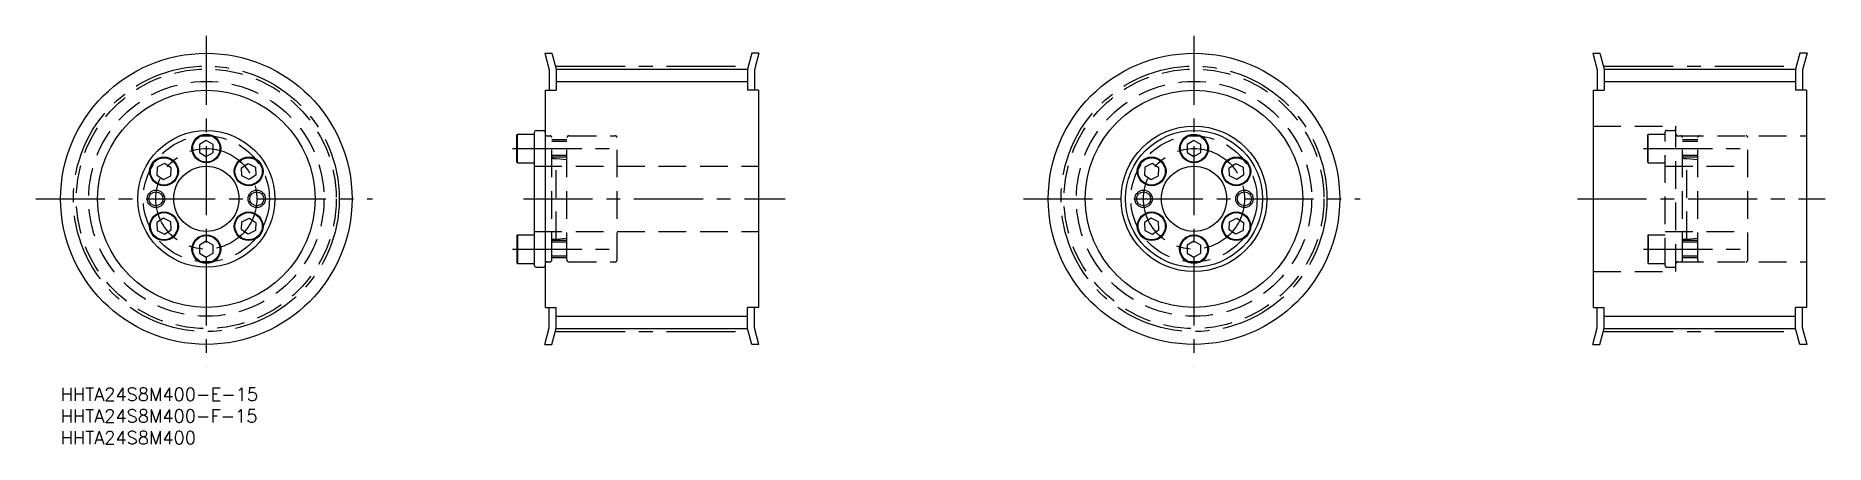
# Model space of a CAD drawing. Extents: x -6 to 406, y -13 to 81.
import ezdxf

# ---------------------------------------------------------------- set-up
doc = ezdxf.new("R2010")
doc.units = 0
doc.header["$LTSCALE"] = 0.5
doc.linetypes.add('CENTER', pattern=[50.8, 31.75, -6.35, 6.35, -6.35])
doc.linetypes.add('DASHED', pattern=[19.05, 12.7, -6.35])
for name, color, linetype in [('MSM_CENTER', 1, 'CENTER'), ('MSM_CONTINUOUS', 7, 'CONTINUOUS'), ('MSM_DASHED', 4, 'DASHED'), ('MSM_NARROW', 5, 'CONTINUOUS'), ('MSM_PART_NUMBER', 7, 'CONTINUOUS')]:
    doc.layers.add(name, color=color, linetype=linetype)
doc.styles.get("Standard").update_dxf_attribs({"font": 'txt.shx', "height": 3, "bigfont": 'bigfont.shx'})

# ---------------------------------------------------------------- blocks, each defined once
blk = doc.blocks.new('*U2')
at = {"layer": 'MSM_PART_NUMBER'}
blk.add_text('HHTA24S8M400-E-15', height=3, dxfattribs=at).set_placement((0, -3))
blk = doc.blocks.new('*U3')
at = {"layer": 'MSM_PART_NUMBER'}
blk.add_text('HHTA24S8M400-F-15', height=3, dxfattribs=at).set_placement((0, -8))
blk = doc.blocks.new('*U4')
at = {"layer": 'MSM_PART_NUMBER'}
blk.add_text('HHTA24S8M400', height=3, dxfattribs=at).set_placement((0, -13))

msp = doc.modelspace()

# ---------------------------------------------------------------- linework, layer by layer
at = {"layer": 'MSM_CENTER'}
for p, q in [((33.5, 81.04), (33.5, 4.82)), ((260.55, 81.04), (260.55, 4.82)), ((113.91, 74.06), (157.91, 74.06)), ((354.85, 74.06), (398.85, 74.06)), ((103.91, 55.1), (128.91, 55.1)), ((363.85, 55.1), (388.85, 55.1)), ((-5.71, 43.5), (71.73, 43.5)), ((106.41, 43.5), (166.6, 43.5)), ((221.34, 43.5), (298.78, 43.5)), ((348.72, 43.5), (405.66, 43.5)), ((103.91, 31.9), (128.91, 31.9)), ((363.85, 31.9), (388.85, 31.9)), ((113.91, 12.94), (157.91, 12.94)), ((354.85, 12.94), (398.85, 12.94))]:
    msp.add_line(p, q, dxfattribs=at)
for centre, radius in [((33.5, 43.5), 30.56), ((260.55, 43.5), 30.56), ((33.5, 43.5), 11.6), ((260.55, 43.5), 11.6)]:
    msp.add_circle(centre, radius, dxfattribs=at)
at = {"layer": 'MSM_CONTINUOUS'}
for p, q in [((111.28, 77), (112.31, 73.16)), ((111.28, 77), (112.94, 77)), ((112.94, 77), (113.91, 73.37)), ((158.88, 77), (157.91, 73.37)), ((160.54, 77), (158.88, 77)), ((160.54, 77), (159.51, 73.16)), ((352.22, 77), (353.25, 73.16)), ((352.22, 77), (353.88, 77)), ((353.88, 77), (354.85, 73.37)), ((399.82, 77), (398.85, 73.37)), ((401.48, 77), (399.82, 77)), ((401.48, 77), (400.45, 73.16)), ((112.31, 73.16), (112.31, 68.5)), ((113.91, 73.37), (157.91, 73.37)), ((113.91, 73.37), (113.91, 68.5)), ((157.91, 73.37), (157.91, 68.5)), ((159.51, 73.16), (159.51, 68.5)), ((353.25, 73.16), (353.25, 68.5)), ((354.85, 73.37), (398.85, 73.37)), ((354.85, 73.37), (354.85, 68.5)), ((398.85, 73.37), (398.85, 68.5)), ((400.45, 73.16), (400.45, 68.5)), ((111.41, 68.5), (111.41, 18.5)), ((111.41, 68.5), (113.91, 68.5)), ((160.41, 68.5), (157.91, 68.5)), ((160.41, 68.5), (160.41, 18.5)), ((352.35, 68.5), (352.35, 18.5)), ((352.35, 68.5), (354.85, 68.5)), ((401.35, 68.5), (398.85, 68.5)), ((401.35, 68.5), (401.35, 18.5)), ((104.91, 58.24), (105, 58.4)), ((104.91, 51.96), (104.91, 58.24)), ((105, 51.8), (105, 58.4)), ((105, 58.4), (108.91, 58.4)), ((108.91, 28.15), (108.91, 58.85)), ((109.31, 59.25), (111.01, 59.25)), ((33.5, 56.95), (31.9, 56.02)), ((31.9, 56.02), (31.9, 54.18)), ((31.9, 54.18), (33.5, 53.25)), ((35.1, 56.02), (33.5, 56.95)), ((33.5, 53.25), (35.1, 54.18)), ((34.3, 56.49), (34.3, 56.49)), ((34.7, 56.25), (34.7, 56.25)), ((35.1, 54.18), (35.1, 56.02)), ((260.55, 56.95), (258.95, 56.02)), ((258.95, 56.02), (258.95, 54.18)), ((258.95, 54.18), (260.55, 53.25)), ((262.15, 56.02), (260.55, 56.95)), ((260.55, 53.25), (262.15, 54.18)), ((261.35, 56.49), (261.35, 56.49)), ((261.75, 56.25), (261.75, 56.25)), ((262.15, 54.18), (262.15, 56.02)), ((22.22, 50.82), (22.13, 48.98)), ((23.87, 51.66), (22.22, 50.82)), ((25.42, 50.66), (23.87, 51.66)), ((25.32, 48.81), (25.42, 50.66)), ((41.58, 50.66), (43.13, 51.66)), ((41.68, 48.81), (41.58, 50.66)), ((43.13, 51.66), (44.78, 50.82)), ((44.78, 50.82), (44.87, 48.98)), ((104.91, 51.96), (105, 51.8)), ((105, 51.8), (108.91, 51.8)), ((249.27, 50.82), (249.17, 48.98)), ((250.92, 51.66), (249.27, 50.82)), ((252.47, 50.66), (250.92, 51.66)), ((252.37, 48.81), (252.47, 50.66)), ((268.63, 50.66), (270.18, 51.66)), ((268.73, 48.81), (268.63, 50.66)), ((270.18, 51.66), (271.83, 50.82)), ((271.83, 50.82), (271.92, 48.98)), ((22.13, 48.98), (23.67, 47.97)), ((23.67, 47.97), (25.32, 48.81)), ((43.33, 47.97), (41.68, 48.81)), ((44.87, 48.98), (43.33, 47.97)), ((249.17, 48.98), (250.72, 47.97)), ((250.72, 47.97), (252.37, 48.81)), ((270.37, 47.97), (268.73, 48.81)), ((271.92, 48.98), (270.37, 47.97)), ((23.67, 39.03), (22.13, 38.02)), ((22.13, 38.02), (22.22, 36.18)), ((25.32, 38.19), (23.67, 39.03)), ((25.42, 36.34), (25.32, 38.19)), ((41.58, 36.34), (41.68, 38.19)), ((41.68, 38.19), (43.33, 39.03)), ((43.33, 39.03), (44.87, 38.02)), ((44.87, 38.02), (44.78, 36.18)), ((250.72, 39.03), (249.17, 38.02)), ((249.17, 38.02), (249.27, 36.18)), ((252.37, 38.19), (250.72, 39.03)), ((252.47, 36.34), (252.37, 38.19)), ((268.63, 36.34), (268.73, 38.19)), ((268.73, 38.19), (270.37, 39.03)), ((270.37, 39.03), (271.92, 38.02)), ((271.92, 38.02), (271.83, 36.18)), ((22.22, 36.18), (23.87, 35.34)), ((23.87, 35.34), (25.42, 36.34)), ((33.5, 33.75), (31.9, 32.82)), ((35.1, 32.82), (33.5, 33.75)), ((43.13, 35.34), (41.58, 36.34)), ((44.78, 36.18), (43.13, 35.34)), ((104.91, 35.04), (105, 35.2)), ((104.91, 35.04), (104.91, 28.76)), ((105, 35.2), (108.91, 35.2)), ((105, 35.2), (105, 28.6)), ((249.27, 36.18), (250.92, 35.34)), ((250.92, 35.34), (252.47, 36.34)), ((260.55, 33.75), (258.95, 32.82)), ((262.15, 32.82), (260.55, 33.75)), ((270.18, 35.34), (268.63, 36.34)), ((271.83, 36.18), (270.18, 35.34)), ((31.9, 32.82), (31.9, 30.98)), ((31.9, 30.98), (33.5, 30.05)), ((33.5, 30.05), (35.1, 30.98)), ((35.1, 30.98), (35.1, 32.82)), ((258.95, 32.82), (258.95, 30.98)), ((258.95, 30.98), (260.55, 30.05)), ((260.55, 30.05), (262.15, 30.98)), ((262.15, 30.98), (262.15, 32.82)), ((104.91, 28.76), (105, 28.6)), ((105, 28.6), (108.91, 28.6)), ((109.31, 27.75), (111.01, 27.75)), ((111.41, 18.5), (113.91, 18.5)), ((112.31, 13.84), (112.31, 18.5)), ((113.91, 13.63), (113.91, 18.5)), ((157.91, 13.63), (157.91, 18.5)), ((160.41, 18.5), (157.91, 18.5)), ((159.51, 13.84), (159.51, 18.5)), ((352.35, 18.5), (354.85, 18.5)), ((353.25, 13.84), (353.25, 18.5)), ((354.85, 13.63), (354.85, 18.5)), ((398.85, 13.63), (398.85, 18.5)), ((401.35, 18.5), (398.85, 18.5)), ((400.45, 13.84), (400.45, 18.5)), ((111.28, 10), (112.31, 13.84)), ((112.94, 10), (113.91, 13.63)), ((113.91, 13.63), (157.91, 13.63)), ((158.88, 10), (157.91, 13.63)), ((160.54, 10), (159.51, 13.84)), ((352.22, 10), (353.25, 13.84)), ((353.88, 10), (354.85, 13.63)), ((354.85, 13.63), (398.85, 13.63)), ((399.82, 10), (398.85, 13.63)), ((401.48, 10), (400.45, 13.84)), ((111.28, 10), (112.94, 10)), ((160.54, 10), (158.88, 10)), ((352.22, 10), (353.88, 10)), ((401.48, 10), (399.82, 10))]:
    msp.add_line(p, q, dxfattribs=at)
for centre, radius in [((33.5, 43.5), 33.5), ((260.55, 43.5), 33.5), ((33.5, 43.5), 25), ((260.55, 43.5), 25), ((33.5, 43.5), 15.75), ((33.5, 55.1), 3.3), ((33.5, 55.1), 3.14), ((260.55, 43.5), 16.75), ((260.55, 43.5), 15.75), ((260.55, 55.1), 3.3), ((260.55, 55.1), 3.14), ((23.77, 49.82), 3.3), ((23.77, 49.82), 3.14), ((33.5, 43.5), 7.5), ((43.23, 49.82), 3.3), ((43.23, 49.82), 3.14), ((250.82, 49.82), 3.3), ((250.82, 49.82), 3.14), ((260.55, 43.5), 7.5), ((270.28, 49.82), 3.3), ((270.28, 49.82), 3.14), ((21.9, 43.5), 1.62), ((45.1, 43.5), 1.62), ((248.95, 43.5), 1.62), ((272.15, 43.5), 1.62), ((23.77, 37.18), 3.3), ((23.77, 37.18), 3.14), ((43.23, 37.18), 3.3), ((43.23, 37.18), 3.14), ((250.82, 37.18), 3.3), ((250.82, 37.18), 3.14), ((270.28, 37.18), 3.3), ((270.28, 37.18), 3.14), ((33.5, 31.9), 3.3), ((33.5, 31.9), 3.14), ((260.55, 31.9), 3.3), ((260.55, 31.9), 3.14)]:
    msp.add_circle(centre, radius, dxfattribs=at)
for centre, start, end in [((109.31, 58.85), 90, 180), ((111.01, 58.85), 0, 90), ((109.31, 28.15), 180, 270), ((111.01, 28.15), 270, 0)]:
    msp.add_arc(centre, 0.4, start, end, dxfattribs=at)
at = {"layer": 'MSM_DASHED'}
for p, q in [((111.82, 58), (112.51, 58)), ((112.91, 29.4), (112.91, 57.6)), ((116.41, 29.4), (116.41, 57.6)), ((116.81, 58), (127.51, 58)), ((127.91, 29.4), (127.91, 57.6)), ((352.35, 60.25), (371.35, 60.25)), ((364.85, 58.24), (364.94, 58.4)), ((364.85, 51.96), (364.85, 58.24)), ((364.94, 51.8), (364.94, 58.4)), ((364.94, 58.4), (368.85, 58.4)), ((368.85, 28.15), (368.85, 58.85)), ((369.25, 59.25), (370.95, 59.25)), ((371.35, 26.75), (371.35, 60.25)), ((371.35, 58), (401.35, 58)), ((372.85, 29.4), (372.85, 57.6)), ((376.35, 29.4), (376.35, 57.6)), ((387.85, 29.4), (387.85, 57.6)), ((116.41, 57.1), (112.91, 57.1)), ((116.41, 56.72), (112.91, 56.72)), ((116.41, 53.48), (112.91, 53.48)), ((376.35, 57.1), (372.85, 57.1)), ((376.35, 56.72), (372.85, 56.72)), ((376.35, 53.48), (372.85, 53.48)), ((108.91, 51), (160.41, 51)), ((116.41, 53.1), (112.93, 53.1)), ((113.32, 52.8), (113.91, 52.8)), ((113.91, 52.8), (116.41, 52.55)), ((113.91, 34.2), (113.91, 52.8)), ((364.85, 51.96), (364.94, 51.8)), ((364.94, 51.8), (368.85, 51.8)), ((368.85, 51), (387.85, 51)), ((376.35, 53.1), (372.86, 53.1)), ((373.26, 52.8), (373.85, 52.8)), ((373.85, 52.8), (376.35, 52.55)), ((373.85, 34.2), (373.85, 52.8)), ((108.91, 36), (160.41, 36)), ((116.41, 33.52), (112.91, 33.52)), ((116.41, 33.9), (112.93, 33.9)), ((113.32, 34.2), (113.91, 34.2)), ((113.91, 34.2), (116.41, 34.45)), ((364.85, 35.04), (364.94, 35.2)), ((364.85, 35.04), (364.85, 28.76)), ((364.94, 35.2), (368.85, 35.2)), ((364.94, 35.2), (364.94, 28.6)), ((368.85, 36), (387.85, 36)), ((376.35, 33.52), (372.85, 33.52)), ((376.35, 33.9), (372.86, 33.9)), ((373.26, 34.2), (373.85, 34.2)), ((373.85, 34.2), (376.35, 34.45)), ((111.82, 29), (112.51, 29)), ((116.41, 30.28), (112.91, 30.28)), ((116.41, 29.9), (112.91, 29.9)), ((116.81, 29), (127.51, 29)), ((371.35, 29), (401.35, 29)), ((371.76, 29), (372.45, 29)), ((376.35, 30.28), (372.85, 30.28)), ((376.35, 29.9), (372.85, 29.9)), ((352.35, 26.75), (371.35, 26.75)), ((364.85, 28.76), (364.94, 28.6)), ((364.94, 28.6), (368.85, 28.6)), ((369.25, 27.75), (370.95, 27.75))]:
    msp.add_line(p, q, dxfattribs=at)
for centre, radius in [((33.5, 43.5), 29.87), ((33.5, 43.5), 27.04), ((260.55, 43.5), 29.87), ((260.55, 43.5), 27.04), ((33.5, 43.5), 14.5), ((260.55, 43.5), 14.5)]:
    msp.add_circle(centre, radius, dxfattribs=at)
for centre, radius, start, end in [((111.82, 58.41), 0.41, 180, 270), ((112.51, 57.6), 0.4, 0, 90), ((116.81, 57.6), 0.4, 90, 180), ((127.51, 57.6), 0.4, 0, 90), ((369.25, 58.85), 0.4, 90, 180), ((370.95, 58.85), 0.4, 0, 90), ((371.76, 58.41), 0.41, 180, 270), ((372.45, 57.6), 0.4, 0, 90), ((376.75, 57.6), 0.4, 90, 180), ((387.45, 57.6), 0.4, 0, 90), ((113.32, 53.21), 0.41, 180, 270), ((373.26, 53.21), 0.41, 180, 270), ((113.32, 33.79), 0.41, 90, 180), ((373.26, 33.79), 0.41, 90, 180), ((111.82, 28.59), 0.41, 90, 180), ((112.51, 29.4), 0.4, 270, 0), ((116.81, 29.4), 0.4, 180, 270), ((127.51, 29.4), 0.4, 270, 0), ((371.76, 28.59), 0.41, 90, 180), ((372.45, 29.4), 0.4, 270, 0), ((376.75, 29.4), 0.4, 180, 270), ((387.45, 29.4), 0.4, 270, 0), ((369.25, 28.15), 0.4, 180, 270), ((370.95, 28.15), 0.4, 270, 0)]:
    msp.add_arc(centre, radius, start, end, dxfattribs=at)
at = {"layer": 'MSM_NARROW'}
for p, q in [((113.91, 70.54), (157.91, 70.54)), ((354.85, 70.54), (398.85, 70.54)), ((113.91, 16.46), (157.91, 16.46)), ((354.85, 16.46), (398.85, 16.46))]:
    msp.add_line(p, q, dxfattribs=at)
for centre in [(21.9, 43.5), (45.1, 43.5), (248.95, 43.5), (272.15, 43.5)]:
    msp.add_circle(centre, 2, dxfattribs=at)

# ---------------------------------------------------------------- block references
at = {"layer": 'MSM_CONTINUOUS'}
for name in ['*U2', '*U3', '*U4']:
    msp.add_blockref(name, (0, 0), dxfattribs=at)

doc.saveas('drawing.dxf')
